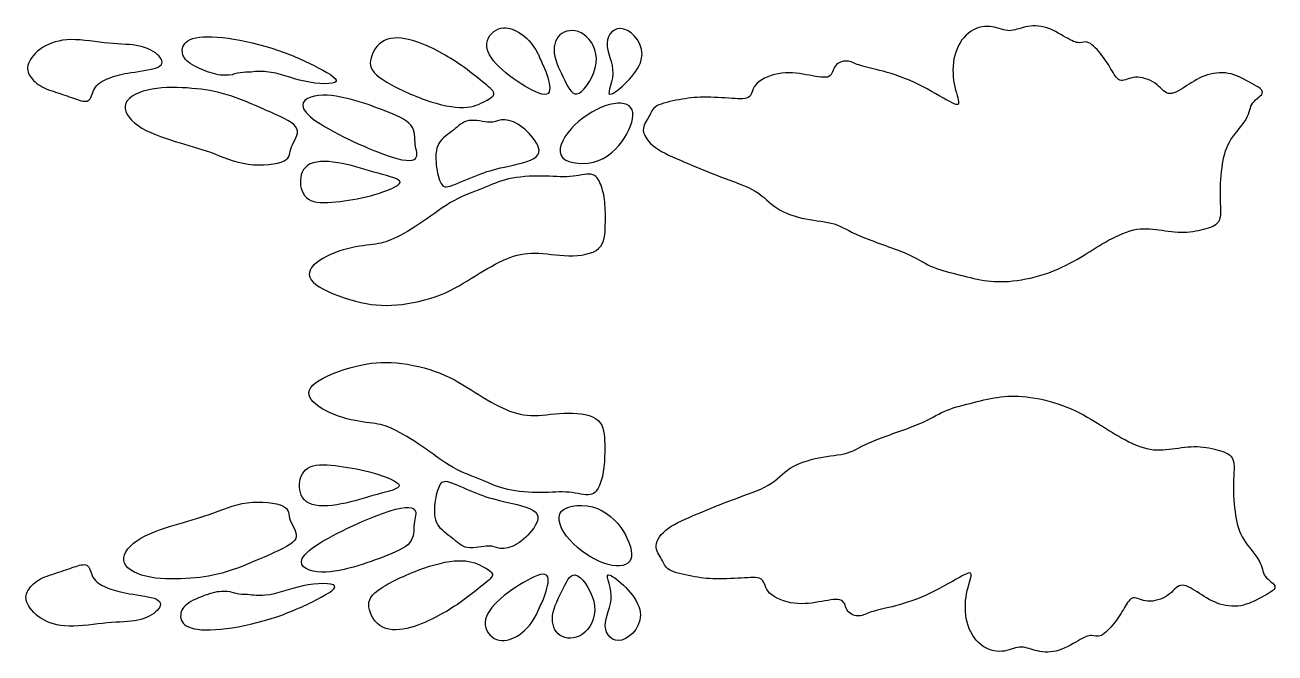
# Model space of a CAD drawing. Header units: inches. Extents: x -113.8 to -19.9, y -4.1 to 43.1.
import ezdxf

# ---------------------------------------------------------------- set-up
doc = ezdxf.new("R2010")
doc.units = ezdxf.units.IN
doc.header["$MEASUREMENT"] = 0
doc.layers.add('picture ref', color=7, linetype='Continuous', true_color=0x7d26cd)

msp = doc.modelspace()

# ---------------------------------------------------------------- linework, layer by layer
at = {"layer": 'picture ref'}
for points, knots in [([(-98.265, 39.346), (-98.274, 39.345), (-98.971, 39.258), (-99.74, 39.395), (-101.661, 40.17), (-102.173, 41.041), (-101.796, 42.143), (-99.26, 42.315), (-95.238, 41.457), (-92.088, 40.086), (-90.32, 39.074), (-90.474, 38.838), (-90.628, 38.601), (-93.01, 38.665), (-95.183, 39.686), (-96.596, 39.586), (-97.026, 39.532)], [-5.117804, -5.117804, -5.117804, -5.117804, -5.057343, -0.647871, 3.761602, 8.171074, 12.580547, 16.990019, 21.399492, 25.808965, 30.218437, 30.218437, 30.218437, 34.62791, 39.037382, 41.142597, 41.142597, 41.142597, 41.142597]), ([(-74.808, 39.819), (-74.568, 39.195), (-74.403, 38.578), (-74.432, 38.234), (-74.479, 37.68), (-75.58, 37.989), (-78.181, 39.688), (-79.605, 41.544), (-78.35, 43.136), (-76.698, 42.673), (-75.756, 41.756), (-75.287, 40.875), (-75.278, 40.859)], [-5.213176, -5.213176, -5.213176, -5.213176, -2.407253, -2.407253, -2.407253, 2.109296, 6.625845, 11.142394, 15.658944, 20.175493, 24.692042, 24.774273, 24.774273, 24.774273, 24.774273]), ([(-97.026, 39.532), (-97.325, 39.541), (-97.762, 39.512), (-98.147, 39.397), (-98.265, 39.346)], [-8.321257, -8.321257, -8.321257, -8.321257, -6.215721, -5.117804, -5.117804, -5.117804, -5.117804]), ([(-74.926, -0.109), (-74.682, 0.514), (-74.514, 1.13), (-74.541, 1.474), (-74.585, 2.028), (-75.687, 1.726), (-78.298, 0.042), (-79.733, -1.806), (-78.487, -3.405), (-76.832, -2.952), (-75.886, -2.041), (-75.411, -1.162), (-75.402, -1.147)], [-5.213176, -5.213176, -5.213176, -5.213176, -2.407253, -2.407253, -2.407253, 2.109296, 6.625845, 11.142394, 15.658944, 20.175493, 24.692042, 24.774273, 24.774273, 24.774273, 24.774273]), ([(-98.379, 0.502), (-98.389, 0.503), (-99.085, 0.595), (-99.855, 0.462), (-101.781, -0.302), (-102.298, -1.17), (-101.927, -2.273), (-99.392, -2.461), (-95.365, -1.626), (-92.207, -0.274), (-90.433, 0.727), (-90.586, 0.965), (-90.738, 1.203), (-93.121, 1.153), (-95.3, 0.145), (-96.712, 0.252), (-97.142, 0.309)], [-5.117804, -5.117804, -5.117804, -5.117804, -5.057343, -0.647871, 3.761602, 8.171074, 12.580547, 16.990019, 21.399492, 25.808965, 30.218437, 30.218437, 30.218437, 34.62791, 39.037382, 41.142597, 41.142597, 41.142597, 41.142597]), ([(-97.142, 0.309), (-97.441, 0.302), (-97.877, 0.333), (-98.262, 0.451), (-98.379, 0.502)], [-8.321257, -8.321257, -8.321257, -8.321257, -6.215721, -5.117804, -5.117804, -5.117804, -5.117804])]:
    msp.add_open_spline(points, degree=3, knots=knots, dxfattribs=at)
for points in [[(-72.225, 37.964), (-72.708, 37.709), (-73.251, 38.837), (-74.382, 41.067), (-73.725, 42.719), (-71.773, 42.782), (-70.35, 40.363), (-71.741, 38.218), (-72.225, 37.964)], [(-69.789, 37.906), (-70.259, 37.723), (-69.177, 39.501), (-70.626, 41.806), (-69.054, 43.565), (-66.356, 40.6), (-69.319, 38.09), (-69.789, 37.906)], [(-39.638, 23.863), (-40.463, 23.774), (-41.788, 23.833), (-43.863, 24.371), (-45.938, 24.91), (-47.251, 25.896), (-51.592, 27.299), (-52.905, 28.285), (-55.178, 28.413), (-57.554, 29.214), (-58.696, 30.692), (-61.626, 31.654), (-64.367, 32.826), (-66.698, 33.799), (-67.703, 35.26), (-66.863, 36.231), (-66.695, 37.073), (-64.629, 37.507), (-63.003, 37.731), (-60.557, 37.558), (-59.193, 37.481), (-59.225, 38.781), (-56.964, 39.671), (-54.844, 39.306), (-53.179, 38.966), (-53.147, 40.157), (-52.039, 40.516), (-51.329, 40.055), (-49.837, 39.76), (-47.179, 38.979), (-44.227, 37.198), (-43.472, 36.91), (-44.15, 38.562), (-44.195, 40.88), (-43.074, 42.712), (-41.294, 43.172), (-40, 42.468), (-38.957, 42.935), (-37.33, 43.159), (-35.499, 42.039), (-34.602, 41.611), (-34.026, 42.026), (-32.867, 40.802), (-32.163, 39.605), (-31.586, 38.625), (-30.562, 39.374), (-28.769, 38.817), (-28.064, 37.62), (-26.758, 38.388), (-25.298, 39.393), (-23.389, 39.636), (-21.859, 38.778), (-20.393, 38.029), (-21.872, 37.305), (-21.801, 36.15), (-23.445, 34.473), (-23.923, 32.846), (-24.126, 30.134), (-23.858, 28.225), (-25.027, 27.801), (-26.746, 27.406), (-28.693, 27.726), (-30.485, 27.914), (-32.817, 26.766), (-34.386, 25.696), (-36.837, 24.366), (-38.813, 23.952), (-39.638, 23.863)], [(-103.848, 39.925), (-104.272, 39.717), (-106.095, 39.528), (-107.46, 39.167), (-108.734, 38.544), (-108.885, 37.193), (-109.853, 37.444), (-111.154, 37.941), (-112.67, 38.374), (-113.558, 39.239), (-113.811, 40.099), (-112.689, 41.516), (-110.566, 42.197), (-107.383, 41.609), (-105.144, 41.664), (-103.548, 40.774), (-103.423, 40.133), (-103.848, 39.925)], [(-86.972, 38.987), (-87.733, 39.492), (-88.202, 40.291), (-87.037, 42.295), (-84.699, 42.058), (-82.65, 41.065), (-81.056, 40.098), (-79.378, 38.74), (-78.302, 37.908), (-79.173, 37.395), (-80.653, 36.672), (-83.637, 37.261), (-86.211, 38.482), (-86.972, 38.987)], [(-75.278, 40.859), (-75.146, 40.51), (-74.975, 40.155), (-74.808, 39.819)], [(-105.35, 35.532), (-106.093, 36.048), (-106.861, 37.354), (-104.447, 38.481), (-101.155, 38.366), (-98.754, 38.02), (-95.193, 36.451), (-92.799, 35.368), (-94.111, 33.863), (-93.753, 32.756), (-97.179, 32.352), (-99.984, 33.633), (-102.404, 34.261), (-104.607, 35.017), (-105.35, 35.532)], [(-92.405, 36.195), (-93.466, 37.085), (-92.287, 38.071), (-89.367, 37.591), (-86.755, 36.636), (-84.424, 35.663), (-84.655, 34.062), (-84.123, 32.909), (-85.923, 32.73), (-91.344, 35.305), (-92.405, 36.195)], [(-73.461, 33.136), (-73.903, 33.63), (-73.138, 35.406), (-70.126, 37.359), (-67.881, 37.232), (-68.355, 34.963), (-70.49, 32.441), (-73.02, 32.642), (-73.461, 33.136)], [(-75.438, 33.196), (-75.858, 32.821), (-78.107, 32.395), (-79.746, 31.912), (-82.015, 30.866), (-82.611, 30.9), (-83.023, 32.581), (-82.993, 34.328), (-81.565, 35.169), (-80.703, 36.156), (-78.661, 35.626), (-78.317, 36.021), (-77.01, 35.924), (-75.586, 34.647), (-75.018, 33.572), (-75.438, 33.196)], [(-85.671, 31.256), (-85.723, 30.985), (-87.583, 30.252), (-90.208, 29.794), (-92.643, 29.628), (-93.378, 31.185), (-92.801, 32.972), (-89.994, 32.814), (-87.275, 31.881), (-85.62, 31.527), (-85.671, 31.256)], [(-91.998, 23.595), (-92.625, 24.081), (-92.617, 25.063), (-89.876, 26.382), (-87.513, 26.6), (-86.341, 26.849), (-83.946, 28.258), (-81.634, 30.057), (-79.309, 30.838), (-77.721, 31.626), (-74.904, 31.818), (-72.848, 31.561), (-71.132, 32.131), (-70.556, 31.151), (-70.242, 29.871), (-70.236, 28.116), (-70.319, 26.016), (-73.009, 25.606), (-75.647, 26.106), (-77.6, 25.689), (-79.995, 24.281), (-82.435, 22.699), (-86.06, 21.886), (-88.852, 22.149), (-91.37, 23.11), (-91.998, 23.595)], [(-92.02, 16.216), (-92.65, 15.734), (-92.647, 14.752), (-89.914, 13.417), (-87.552, 13.185), (-86.382, 12.929), (-83.995, 11.506), (-81.694, 9.693), (-79.374, 8.898), (-77.791, 8.101), (-74.974, 7.893), (-72.917, 8.137), (-71.204, 7.557), (-70.622, 8.533), (-70.301, 9.812), (-70.284, 11.567), (-70.355, 13.668), (-73.043, 14.093), (-75.684, 13.609), (-77.634, 14.037), (-80.021, 15.459), (-82.452, 17.055), (-86.071, 17.89), (-88.865, 17.643), (-91.389, 16.698), (-92.02, 16.216)], [(-38.618, 15.156), (-39.443, 15.249), (-40.768, 15.198), (-42.846, 14.672), (-44.924, 14.146), (-46.242, 13.167), (-50.592, 11.789), (-51.91, 10.811), (-54.184, 10.695), (-56.564, 9.909), (-57.715, 8.437), (-60.651, 7.492), (-63.398, 6.336), (-65.735, 5.375), (-66.748, 3.921), (-65.913, 2.945), (-65.751, 2.102), (-63.687, 1.656), (-62.062, 1.423), (-59.615, 1.582), (-58.251, 1.651), (-58.29, 0.351), (-56.035, -0.552), (-53.913, -0.199), (-52.246, 0.131), (-52.221, -1.06), (-51.115, -1.425), (-50.402, -0.968), (-48.908, -0.682), (-46.246, 0.084), (-43.284, 1.848), (-42.527, 2.132), (-43.215, 0.483), (-43.273, -1.835), (-42.162, -3.672), (-40.385, -4.144), (-39.087, -3.446), (-38.046, -3.92), (-36.421, -4.153), (-34.583, -3.043), (-33.684, -2.62), (-33.11, -3.039), (-31.944, -1.822), (-31.233, -0.629), (-30.651, 0.348), (-29.631, -0.407), (-27.835, 0.14), (-27.124, 1.333), (-25.822, 0.557), (-24.367, -0.456), (-22.46, -0.71), (-20.925, 0.139), (-19.454, 0.88), (-20.93, 1.612), (-20.852, 2.767), (-22.487, 4.453), (-22.955, 6.083), (-23.143, 8.796), (-22.863, 10.704), (-24.03, 11.135), (-25.747, 11.54), (-27.695, 11.23), (-29.488, 11.053), (-31.814, 12.214), (-33.376, 13.293), (-35.82, 14.637), (-37.793, 15.062), (-38.618, 15.156)], [(-85.738, 8.518), (-85.788, 8.79), (-87.644, 9.533), (-90.266, 10.007), (-92.7, 10.187), (-93.445, 8.634), (-92.878, 6.844), (-90.07, 6.986), (-87.345, 7.903), (-85.688, 8.246), (-85.738, 8.518)], [(-75.516, 6.517), (-75.934, 6.895), (-78.181, 7.334), (-79.817, 7.827), (-82.079, 8.886), (-82.676, 8.856), (-83.098, 7.178), (-83.078, 5.43), (-81.655, 4.581), (-80.799, 3.589), (-78.754, 4.106), (-78.412, 3.709), (-77.105, 3.798), (-75.673, 5.067), (-75.098, 6.14), (-75.516, 6.517)], [(-105.442, 4.358), (-106.188, 3.846), (-106.964, 2.545), (-104.556, 1.403), (-101.264, 1.5), (-98.861, 1.831), (-95.291, 3.38), (-92.89, 4.448), (-94.194, 5.96), (-93.829, 7.066), (-97.252, 7.489), (-100.065, 6.225), (-102.489, 5.612), (-104.696, 4.869), (-105.442, 4.358)], [(-92.501, 3.619), (-93.567, 2.735), (-92.395, 1.742), (-89.472, 2.205), (-86.854, 3.144), (-84.517, 4.104), (-84.738, 5.706), (-84.2, 6.856), (-85.998, 7.045), (-91.435, 4.503), (-92.501, 3.619)], [(-73.54, 6.566), (-73.984, 6.075), (-73.23, 4.294), (-70.229, 2.324), (-67.984, 2.437), (-68.445, 4.709), (-70.564, 7.243), (-73.095, 7.058), (-73.54, 6.566)], [(-87.084, 0.794), (-87.848, 0.294), (-88.323, -0.502), (-87.169, -2.513), (-84.83, -2.289), (-82.775, -1.309), (-81.175, -0.351), (-79.489, 0.997), (-78.409, 1.823), (-79.277, 2.34), (-80.752, 3.072), (-83.739, 2.501), (-86.32, 1.295), (-87.084, 0.794)], [(-103.966, -0.044), (-104.389, 0.167), (-106.211, 0.366), (-107.573, 0.736), (-108.843, 1.366), (-108.987, 2.717), (-109.956, 2.472), (-111.26, 1.984), (-112.779, 1.56), (-113.671, 0.699), (-113.93, -0.159), (-112.816, -1.583), (-110.698, -2.276), (-107.51, -1.707), (-105.272, -1.775), (-103.671, -0.894), (-103.543, -0.254), (-103.966, -0.044)], [(-72.332, 1.731), (-72.814, 1.988), (-73.363, 0.864), (-74.507, -1.359), (-73.86, -3.015), (-71.908, -3.09), (-70.471, -0.679), (-71.85, 1.474), (-72.332, 1.731)], [(-69.896, 1.774), (-70.365, 1.96), (-69.293, 0.176), (-70.756, -2.121), (-69.194, -3.889), (-66.478, -0.94), (-69.426, 1.588), (-69.896, 1.774)], [(-75.402, -1.147), (-75.268, -0.798), (-75.094, -0.444), (-74.926, -0.109)]]:
    msp.add_open_spline(points, degree=3, dxfattribs=at)

doc.saveas('drawing.dxf')
